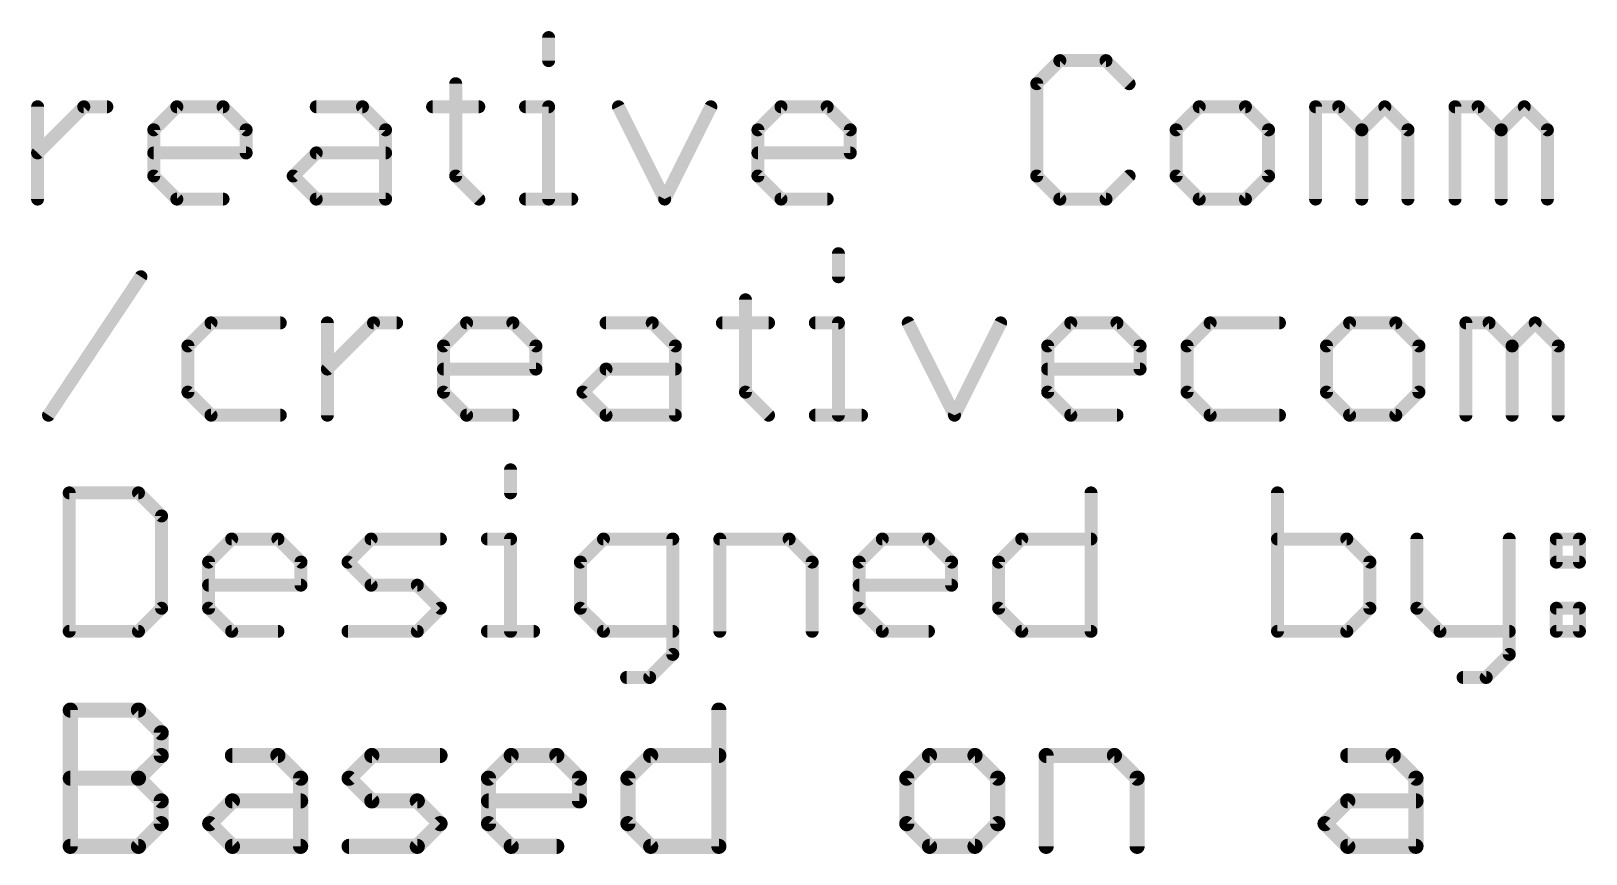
# Model space of a CAD drawing. Extents: x -23 to 84, y -20 to 26.
# Drawn here: x 8.52 to 26.78, y -19.05 to -9.38 of the extents above; entities that cross this region are included whole.
import ezdxf

# ---------------------------------------------------------------- set-up
doc = ezdxf.new("R2010")
doc.units = 0
doc.layers.add('51', color=53, linetype='CONTINUOUS')

msp = doc.modelspace()

# ---------------------------------------------------------------- linework, layer by layer
at = {"layer": '51'}
for points, const_width in [([(14.5962, -9.4556), (14.5962, -9.7268)], 0.1524), ([(20.5991, -9.7268), (20.328, -9.998)], 0.1524), ([(21.1415, -9.7268), (20.5991, -9.7268)], 0.1524), ([(21.4126, -9.998), (21.1415, -9.7268)], 0.1524), ([(13.5048, -9.998), (13.5048, -11.0826)], 0.1524), ([(20.328, -9.998), (20.328, -11.0826)], 0.1524), ([(8.595, -11.3538), (8.595, -10.2691)], 0.1524), ([(8.595, -10.8115), (9.1374, -10.2691)], 0.1524), ([(9.1374, -10.2691), (9.4085, -10.2691)], 0.1524), ([(9.9593, -10.5403), (10.2305, -10.2691)], 0.1524), ([(10.2305, -10.2691), (10.7728, -10.2691)], 0.1524), ([(10.7728, -10.2691), (11.044, -10.5403)], 0.1524), ([(11.8676, -10.2691), (12.41, -10.2691)], 0.1524), ([(12.41, -10.2691), (12.6811, -10.5403)], 0.1524), ([(13.2336, -10.2691), (13.776, -10.2691)], 0.1524), ([(14.3251, -10.2691), (14.5962, -10.2691)], 0.1524), ([(14.5962, -10.2691), (14.5962, -11.3538)], 0.1524), ([(15.4165, -10.2691), (15.9588, -11.3538)], 0.1524), ([(15.9588, -11.3538), (16.5012, -10.2691)], 0.1524), ([(17.0537, -10.5403), (17.3248, -10.2691)], 0.1524), ([(17.3248, -10.2691), (17.8672, -10.2691)], 0.1524), ([(17.8672, -10.2691), (18.1383, -10.5403)], 0.1524), ([(22.2363, -10.2691), (21.9651, -10.5403)], 0.1524), ([(22.7786, -10.2691), (22.2363, -10.2691)], 0.1524), ([(23.0498, -10.5403), (22.7786, -10.2691)], 0.1524), ([(23.6023, -11.3538), (23.6023, -10.2691)], 0.1524), ([(23.6023, -10.2691), (23.8735, -10.2691)], 0.1524), ([(23.8735, -10.2691), (24.1446, -10.5403)], 0.1524), ([(24.1446, -10.5403), (24.4158, -10.2691)], 0.1524), ([(24.4158, -10.2691), (24.687, -10.5403)], 0.1524), ([(25.2395, -11.3538), (25.2395, -10.2691)], 0.1524), ([(25.2395, -10.2691), (25.5106, -10.2691)], 0.1524), ([(25.5106, -10.2691), (25.7818, -10.5403)], 0.1524), ([(25.7818, -10.5403), (26.0529, -10.2691)], 0.1524), ([(26.0529, -10.2691), (26.3241, -10.5403)], 0.1524), ([(9.9593, -11.0826), (9.9593, -10.5403)], 0.1524), ([(11.044, -10.5403), (11.044, -10.8115)], 0.1524), ([(12.6811, -10.5403), (12.6811, -11.3538)], 0.1524), ([(17.0537, -11.0826), (17.0537, -10.5403)], 0.1524), ([(18.1383, -10.5403), (18.1383, -10.8115)], 0.1524), ([(21.9651, -10.5403), (21.9651, -11.0826)], 0.1524), ([(23.0498, -11.0826), (23.0498, -10.5403)], 0.1524), ([(24.1446, -10.5403), (24.1446, -11.3538)], 0.1524), ([(24.687, -10.5403), (24.687, -11.3538)], 0.1524), ([(25.7818, -10.5403), (25.7818, -11.3538)], 0.1524), ([(26.3241, -10.5403), (26.3241, -11.3538)], 0.1524), ([(11.044, -10.8115), (9.9593, -10.8115)], 0.1524), ([(11.5965, -11.0826), (11.8676, -10.8115)], 0.1524), ([(11.8676, -10.8115), (12.6811, -10.8115)], 0.1524), ([(18.1383, -10.8115), (17.0537, -10.8115)], 0.1524), ([(10.2305, -11.3538), (9.9593, -11.0826)], 0.1524), ([(11.8676, -11.3538), (11.5965, -11.0826)], 0.1524), ([(13.5048, -11.0826), (13.776, -11.3538)], 0.1524), ([(17.3248, -11.3538), (17.0537, -11.0826)], 0.1524), ([(20.328, -11.0826), (20.5991, -11.3538)], 0.1524), ([(21.1415, -11.3538), (21.4126, -11.0826)], 0.1524), ([(21.9651, -11.0826), (22.2363, -11.3538)], 0.1524), ([(22.7786, -11.3538), (23.0498, -11.0826)], 0.1524), ([(10.7728, -11.3538), (10.2305, -11.3538)], 0.1524), ([(12.6811, -11.3538), (11.8676, -11.3538)], 0.1524), ([(14.3251, -11.3538), (14.8674, -11.3538)], 0.1524), ([(17.8672, -11.3538), (17.3248, -11.3538)], 0.1524), ([(20.5991, -11.3538), (21.1415, -11.3538)], 0.1524), ([(22.2363, -11.3538), (22.7786, -11.3538)], 0.1524), ([(17.999, -11.9956), (17.999, -12.2668)], 0.1524), ([(8.7234, -13.8938), (9.8081, -12.2668)], 0.1524), ([(16.9075, -12.538), (16.9075, -13.6226)], 0.1524), ([(10.6318, -12.8091), (10.3606, -13.0803)], 0.1524), ([(11.4452, -12.8091), (10.6318, -12.8091)], 0.1524), ([(11.9977, -13.8938), (11.9977, -12.8091)], 0.1524), ([(11.9977, -13.3515), (12.5401, -12.8091)], 0.1524), ([(12.5401, -12.8091), (12.8112, -12.8091)], 0.1524), ([(13.362, -13.0803), (13.6332, -12.8091)], 0.1524), ([(13.6332, -12.8091), (14.1755, -12.8091)], 0.1524), ([(14.1755, -12.8091), (14.4467, -13.0803)], 0.1524), ([(15.2704, -12.8091), (15.8127, -12.8091)], 0.1524), ([(15.8127, -12.8091), (16.0839, -13.0803)], 0.1524), ([(16.6364, -12.8091), (17.1787, -12.8091)], 0.1524), ([(17.7278, -12.8091), (17.999, -12.8091)], 0.1524), ([(17.999, -12.8091), (17.999, -13.8938)], 0.1524), ([(18.8192, -12.8091), (19.3616, -13.8938)], 0.1524), ([(19.3616, -13.8938), (19.9039, -12.8091)], 0.1524), ([(20.4564, -13.0803), (20.7276, -12.8091)], 0.1524), ([(20.7276, -12.8091), (21.2699, -12.8091)], 0.1524), ([(21.2699, -12.8091), (21.541, -13.0803)], 0.1524), ([(22.3647, -12.8091), (22.0935, -13.0803)], 0.1524), ([(23.1782, -12.8091), (22.3647, -12.8091)], 0.1524), ([(24.0019, -12.8091), (23.7307, -13.0803)], 0.1524), ([(24.5442, -12.8091), (24.0019, -12.8091)], 0.1524), ([(24.8154, -13.0803), (24.5442, -12.8091)], 0.1524), ([(25.3679, -13.8938), (25.3679, -12.8091)], 0.1524), ([(25.3679, -12.8091), (25.639, -12.8091)], 0.1524), ([(25.639, -12.8091), (25.9102, -13.0803)], 0.1524), ([(25.9102, -13.0803), (26.1814, -12.8091)], 0.1524), ([(26.1814, -12.8091), (26.4525, -13.0803)], 0.1524), ([(10.3606, -13.0803), (10.3606, -13.6226)], 0.1524), ([(13.362, -13.6226), (13.362, -13.0803)], 0.1524), ([(14.4467, -13.0803), (14.4467, -13.3515)], 0.1524), ([(16.0839, -13.0803), (16.0839, -13.8938)], 0.1524), ([(20.4564, -13.6226), (20.4564, -13.0803)], 0.1524), ([(21.541, -13.0803), (21.541, -13.3515)], 0.1524), ([(22.0935, -13.0803), (22.0935, -13.6226)], 0.1524), ([(23.7307, -13.0803), (23.7307, -13.6226)], 0.1524), ([(24.8154, -13.6226), (24.8154, -13.0803)], 0.1524), ([(25.9102, -13.0803), (25.9102, -13.8938)], 0.1524), ([(26.4525, -13.0803), (26.4525, -13.8938)], 0.1524), ([(14.4467, -13.3515), (13.362, -13.3515)], 0.1524), ([(14.9992, -13.6226), (15.2704, -13.3515)], 0.1524), ([(15.2704, -13.3515), (16.0839, -13.3515)], 0.1524), ([(21.541, -13.3515), (20.4564, -13.3515)], 0.1524), ([(10.3606, -13.6226), (10.6318, -13.8938)], 0.1524), ([(13.6332, -13.8938), (13.362, -13.6226)], 0.1524), ([(15.2704, -13.8938), (14.9992, -13.6226)], 0.1524), ([(16.9075, -13.6226), (17.1787, -13.8938)], 0.1524), ([(20.7276, -13.8938), (20.4564, -13.6226)], 0.1524), ([(22.0935, -13.6226), (22.3647, -13.8938)], 0.1524), ([(23.7307, -13.6226), (24.0019, -13.8938)], 0.1524), ([(24.5442, -13.8938), (24.8154, -13.6226)], 0.1524), ([(10.6318, -13.8938), (11.4452, -13.8938)], 0.1524), ([(14.1755, -13.8938), (13.6332, -13.8938)], 0.1524), ([(16.0839, -13.8938), (15.2704, -13.8938)], 0.1524), ([(17.7278, -13.8938), (18.2701, -13.8938)], 0.1524), ([(21.2699, -13.8938), (20.7276, -13.8938)], 0.1524), ([(22.3647, -13.8938), (23.1782, -13.8938)], 0.1524), ([(24.0019, -13.8938), (24.5442, -13.8938)], 0.1524), ([(14.1488, -14.5356), (14.1488, -14.8068)], 0.1524), ([(8.9662, -14.8068), (8.9662, -16.4338)], 0.1524), ([(9.7797, -14.8068), (8.9662, -14.8068)], 0.1524), ([(10.0509, -15.078), (9.7797, -14.8068)], 0.1524), ([(20.9652, -14.8068), (20.9652, -16.4338)], 0.1524), ([(23.1549, -14.8068), (23.1549, -16.4338)], 0.1524), ([(10.0509, -16.1626), (10.0509, -15.078)], 0.1524), ([(10.6034, -15.6203), (10.8745, -15.3491)], 0.1524), ([(10.8745, -15.3491), (11.4169, -15.3491)], 0.1524), ([(11.4169, -15.3491), (11.688, -15.6203)], 0.1524), ([(12.2405, -15.6203), (12.5117, -15.3491)], 0.1524), ([(12.5117, -15.3491), (13.3252, -15.3491)], 0.1524), ([(13.8777, -15.3491), (14.1488, -15.3491)], 0.1524), ([(14.1488, -15.3491), (14.1488, -16.4338)], 0.1524), ([(15.2403, -15.3491), (14.9691, -15.6203)], 0.1524), ([(16.0538, -15.3491), (15.2403, -15.3491)], 0.1524), ([(16.0538, -16.705), (16.0538, -15.3491)], 0.1524), ([(16.6063, -16.4338), (16.6063, -15.3491)], 0.1524), ([(16.6063, -15.3491), (17.4198, -15.3491)], 0.1524), ([(17.4198, -15.3491), (17.6909, -15.6203)], 0.1524), ([(18.2434, -15.6203), (18.5146, -15.3491)], 0.1524), ([(18.5146, -15.3491), (19.0569, -15.3491)], 0.1524), ([(19.0569, -15.3491), (19.3281, -15.6203)], 0.1524), ([(19.8806, -15.6203), (20.1517, -15.3491)], 0.1524), ([(20.1517, -15.3491), (20.9652, -15.3491)], 0.1524), ([(23.9684, -15.3491), (23.1549, -15.3491)], 0.1524), ([(24.2395, -15.6203), (23.9684, -15.3491)], 0.1524), ([(24.792, -15.3491), (24.792, -16.1626)], 0.1524), ([(25.8767, -15.3491), (25.8767, -16.705)], 0.1524), ([(26.4292, -15.3491), (26.7004, -15.3491)], 0.1524), ([(26.4292, -15.6203), (26.4292, -15.3491)], 0.1524), ([(26.7004, -15.3491), (26.7004, -15.6203)], 0.1524), ([(10.6034, -16.1626), (10.6034, -15.6203)], 0.1524), ([(11.688, -15.6203), (11.688, -15.8915)], 0.1524), ([(12.5117, -15.8915), (12.2405, -15.6203)], 0.1524), ([(14.9691, -15.6203), (14.9691, -16.1626)], 0.1524), ([(17.6909, -15.6203), (17.6909, -16.4338)], 0.1524), ([(18.2434, -16.1626), (18.2434, -15.6203)], 0.1524), ([(19.3281, -15.6203), (19.3281, -15.8915)], 0.1524), ([(19.8806, -16.1626), (19.8806, -15.6203)], 0.1524), ([(24.2395, -16.1626), (24.2395, -15.6203)], 0.1524), ([(26.7004, -15.6203), (26.4292, -15.6203)], 0.1524), ([(11.688, -15.8915), (10.6034, -15.8915)], 0.1524), ([(13.054, -15.8915), (12.5117, -15.8915)], 0.1524), ([(13.3252, -16.1626), (13.054, -15.8915)], 0.1524), ([(19.3281, -15.8915), (18.2434, -15.8915)], 0.1524), ([(9.7797, -16.4338), (10.0509, -16.1626)], 0.1524), ([(10.8745, -16.4338), (10.6034, -16.1626)], 0.1524), ([(13.054, -16.4338), (13.3252, -16.1626)], 0.1524), ([(14.9691, -16.1626), (15.2403, -16.4338)], 0.1524), ([(18.5146, -16.4338), (18.2434, -16.1626)], 0.1524), ([(20.1517, -16.4338), (19.8806, -16.1626)], 0.1524), ([(23.9684, -16.4338), (24.2395, -16.1626)], 0.1524), ([(24.792, -16.1626), (25.0632, -16.4338)], 0.1524), ([(26.4292, -16.1626), (26.7004, -16.1626)], 0.1524), ([(26.4292, -16.4338), (26.4292, -16.1626)], 0.1524), ([(26.7004, -16.1626), (26.7004, -16.4338)], 0.1524), ([(8.9662, -16.4338), (9.7797, -16.4338)], 0.1524), ([(11.4169, -16.4338), (10.8745, -16.4338)], 0.1524), ([(12.2405, -16.4338), (13.054, -16.4338)], 0.1524), ([(13.8777, -16.4338), (14.42, -16.4338)], 0.1524), ([(15.2403, -16.4338), (16.0538, -16.4338)], 0.1524), ([(19.0569, -16.4338), (18.5146, -16.4338)], 0.1524), ([(20.9652, -16.4338), (20.1517, -16.4338)], 0.1524), ([(23.1549, -16.4338), (23.9684, -16.4338)], 0.1524), ([(25.0632, -16.4338), (25.8767, -16.4338)], 0.1524), ([(26.7004, -16.4338), (26.4292, -16.4338)], 0.1524), ([(15.7826, -16.9761), (16.0538, -16.705)], 0.1524), ([(25.8767, -16.705), (25.6055, -16.9761)], 0.1524), ([(15.5114, -16.9761), (15.7826, -16.9761)], 0.1524), ([(25.6055, -16.9761), (25.3344, -16.9761)], 0.1524), ([(8.9789, -18.9611), (8.9789, -17.3595)], 0.1778), ([(8.9789, -17.3595), (9.7797, -17.3595)], 0.1778), ([(9.7797, -17.3595), (10.0466, -17.6265)], 0.1778), ([(16.5952, -17.3595), (16.5952, -18.9611)], 0.1778), ([(10.0466, -17.6265), (10.0466, -17.8934)], 0.1778), ([(10.0466, -17.8934), (9.7797, -18.1603)], 0.1778), ([(10.883, -17.8934), (11.4168, -17.8934)], 0.1778), ([(11.4168, -17.8934), (11.6838, -18.1603)], 0.1778), ([(12.2532, -18.1603), (12.5201, -17.8934)], 0.1778), ([(12.5201, -17.8934), (13.3209, -17.8934)], 0.1778), ([(13.8904, -18.1603), (14.1573, -17.8934)], 0.1778), ([(14.1573, -17.8934), (14.6912, -17.8934)], 0.1778), ([(14.6912, -17.8934), (14.9581, -18.1603)], 0.1778), ([(15.5275, -18.1603), (15.7945, -17.8934)], 0.1778), ([(15.7945, -17.8934), (16.5952, -17.8934)], 0.1778), ([(19.0688, -17.8934), (18.8018, -18.1603)], 0.1778), ([(19.6026, -17.8934), (19.0688, -17.8934)], 0.1778), ([(19.8696, -18.1603), (19.6026, -17.8934)], 0.1778), ([(20.439, -18.9611), (20.439, -17.8934)], 0.1778), ([(20.439, -17.8934), (21.2398, -17.8934)], 0.1778), ([(21.2398, -17.8934), (21.5067, -18.1603)], 0.1778), ([(23.9802, -17.8934), (24.5141, -17.8934)], 0.1778), ([(24.5141, -17.8934), (24.781, -18.1603)], 0.1778), ([(8.9789, -18.1603), (9.7797, -18.1603)], 0.1778), ([(9.7797, -18.1603), (10.0466, -18.4272)], 0.1778), ([(11.6838, -18.1603), (11.6838, -18.9611)], 0.1778), ([(12.5201, -18.4272), (12.2532, -18.1603)], 0.1778), ([(13.8904, -18.6942), (13.8904, -18.1603)], 0.1778), ([(14.9581, -18.1603), (14.9581, -18.4272)], 0.1778), ([(15.5275, -18.6942), (15.5275, -18.1603)], 0.1778), ([(18.8018, -18.1603), (18.8018, -18.6942)], 0.1778), ([(19.8696, -18.6942), (19.8696, -18.1603)], 0.1778), ([(21.5067, -18.1603), (21.5067, -18.9611)], 0.1778), ([(24.781, -18.1603), (24.781, -18.9611)], 0.1778), ([(10.0466, -18.4272), (10.0466, -18.6942)], 0.1778), ([(10.6161, -18.6942), (10.883, -18.4272)], 0.1778), ([(10.883, -18.4272), (11.6838, -18.4272)], 0.1778), ([(13.054, -18.4272), (12.5201, -18.4272)], 0.1778), ([(13.3209, -18.6942), (13.054, -18.4272)], 0.1778), ([(14.9581, -18.4272), (13.8904, -18.4272)], 0.1778), ([(23.7133, -18.6942), (23.9802, -18.4272)], 0.1778), ([(23.9802, -18.4272), (24.781, -18.4272)], 0.1778), ([(10.0466, -18.6942), (9.7797, -18.9611)], 0.1778), ([(10.883, -18.9611), (10.6161, -18.6942)], 0.1778), ([(13.054, -18.9611), (13.3209, -18.6942)], 0.1778), ([(14.1573, -18.9611), (13.8904, -18.6942)], 0.1778), ([(15.7945, -18.9611), (15.5275, -18.6942)], 0.1778), ([(18.8018, -18.6942), (19.0688, -18.9611)], 0.1778), ([(19.6026, -18.9611), (19.8696, -18.6942)], 0.1778), ([(23.9802, -18.9611), (23.7133, -18.6942)], 0.1778), ([(9.7797, -18.9611), (8.9789, -18.9611)], 0.1778), ([(11.6838, -18.9611), (10.883, -18.9611)], 0.1778), ([(12.2532, -18.9611), (13.054, -18.9611)], 0.1778), ([(14.6912, -18.9611), (14.1573, -18.9611)], 0.1778), ([(16.5952, -18.9611), (15.7945, -18.9611)], 0.1778), ([(19.0688, -18.9611), (19.6026, -18.9611)], 0.1778), ([(24.781, -18.9611), (23.9802, -18.9611)], 0.1778)]:
    msp.add_lwpolyline(points, dxfattribs=dict(at, const_width=const_width))
for points, const_width in [([(14.6343, -9.4556, 1), (14.5581, -9.4556)], 0.0762), ([(20.5991, -9.6887, 1), (20.5991, -9.7649)], 0.0762), ([(20.6261, -9.7538, 1), (20.5722, -9.6999)], 0.0762), ([(21.1684, -9.6999, 1), (21.1145, -9.7538)], 0.0762), ([(21.1415, -9.7649, 1), (21.1415, -9.6887)], 0.0762), ([(14.5581, -9.7268, 1), (14.6343, -9.7268)], 0.0762), ([(13.5429, -9.998, 1), (13.4667, -9.998)], 0.0762), ([(20.301, -9.971, 1), (20.3549, -10.0249)], 0.0762), ([(20.3661, -9.998, 1), (20.2899, -9.998)], 0.0762), ([(21.3857, -10.0249, 1), (21.4396, -9.971)], 0.0762), ([(8.6331, -10.2691, 1), (8.5569, -10.2691)], 0.0762), ([(9.1374, -10.231, 1), (9.1374, -10.3072)], 0.0762), ([(9.1643, -10.2961, 1), (9.1104, -10.2422)], 0.0762), ([(9.4085, -10.3072, 1), (9.4085, -10.231)], 0.0762), ([(10.2305, -10.231, 1), (10.2305, -10.3072)], 0.0762), ([(10.2574, -10.2961, 1), (10.2035, -10.2422)], 0.0762), ([(10.7998, -10.2422, 1), (10.7459, -10.2961)], 0.0762), ([(10.7728, -10.3072, 1), (10.7728, -10.231)], 0.0762), ([(11.8676, -10.231, 1), (11.8676, -10.3072)], 0.0762), ([(12.4369, -10.2422, 1), (12.383, -10.2961)], 0.0762), ([(12.41, -10.3072, 1), (12.41, -10.231)], 0.0762), ([(13.2336, -10.231, 1), (13.2336, -10.3072)], 0.0762), ([(13.776, -10.3072, 1), (13.776, -10.231)], 0.0762), ([(14.3251, -10.231, 1), (14.3251, -10.3072)], 0.0762), ([(14.6343, -10.2691, 1), (14.5581, -10.2691)], 0.0762), ([(14.5962, -10.3072, 1), (14.5962, -10.231)], 0.0762), ([(15.4506, -10.2521, 1), (15.3824, -10.2862)], 0.0762), ([(16.5352, -10.2862, 1), (16.4671, -10.2521)], 0.0762), ([(17.3248, -10.231, 1), (17.3248, -10.3072)], 0.0762), ([(17.3518, -10.2961, 1), (17.2979, -10.2422)], 0.0762), ([(17.8941, -10.2422, 1), (17.8402, -10.2961)], 0.0762), ([(17.8672, -10.3072, 1), (17.8672, -10.231)], 0.0762), ([(22.2363, -10.231, 1), (22.2363, -10.3072)], 0.0762), ([(22.2632, -10.2961, 1), (22.2094, -10.2422)], 0.0762), ([(22.8056, -10.2422, 1), (22.7517, -10.2961)], 0.0762), ([(22.7786, -10.3072, 1), (22.7786, -10.231)], 0.0762), ([(23.6404, -10.2691, 1), (23.5642, -10.2691)], 0.0762), ([(23.6023, -10.231, 1), (23.6023, -10.3072)], 0.0762), ([(23.9004, -10.2422, 1), (23.8465, -10.2961)], 0.0762), ([(23.8735, -10.3072, 1), (23.8735, -10.231)], 0.0762), ([(24.4427, -10.2422, 1), (24.3888, -10.2961)], 0.0762), ([(24.4427, -10.2961, 1), (24.3888, -10.2422)], 0.0762), ([(25.2776, -10.2691, 1), (25.2014, -10.2691)], 0.0762), ([(25.2395, -10.231, 1), (25.2395, -10.3072)], 0.0762), ([(25.5376, -10.2422, 1), (25.4837, -10.2961)], 0.0762), ([(25.5106, -10.3072, 1), (25.5106, -10.231)], 0.0762), ([(26.0799, -10.2422, 1), (26.026, -10.2961)], 0.0762), ([(26.0799, -10.2961, 1), (26.026, -10.2422)], 0.0762), ([(9.9974, -10.5403, 1), (9.9212, -10.5403)], 0.0762), ([(9.9324, -10.5134, 1), (9.9863, -10.5672)], 0.0762), ([(11.0821, -10.5403, 1), (11.0059, -10.5403)], 0.0762), ([(11.017, -10.5672, 1), (11.0709, -10.5134)], 0.0762), ([(12.7192, -10.5403, 1), (12.643, -10.5403)], 0.0762), ([(12.6542, -10.5672, 1), (12.7081, -10.5134)], 0.0762), ([(17.0918, -10.5403, 1), (17.0156, -10.5403)], 0.0762), ([(17.0267, -10.5134, 1), (17.0806, -10.5672)], 0.0762), ([(18.1764, -10.5403, 1), (18.1002, -10.5403)], 0.0762), ([(18.1114, -10.5672, 1), (18.1653, -10.5134)], 0.0762), ([(22.0032, -10.5403, 1), (21.927, -10.5403)], 0.0762), ([(21.9382, -10.5134, 1), (21.9921, -10.5672)], 0.0762), ([(23.0879, -10.5403, 1), (23.0117, -10.5403)], 0.0762), ([(23.0229, -10.5672, 1), (23.0767, -10.5134)], 0.0762), ([(24.1827, -10.5403, 1), (24.1065, -10.5403)], 0.0762), ([(24.1177, -10.5134, 1), (24.1716, -10.5672)], 0.0762), ([(24.1177, -10.5672, 1), (24.1716, -10.5134)], 0.0762), ([(24.7251, -10.5403, 1), (24.6489, -10.5403)], 0.0762), ([(24.66, -10.5672, 1), (24.7139, -10.5134)], 0.0762), ([(25.8199, -10.5403, 1), (25.7437, -10.5403)], 0.0762), ([(25.7548, -10.5134, 1), (25.8087, -10.5672)], 0.0762), ([(25.7548, -10.5672, 1), (25.8087, -10.5134)], 0.0762), ([(26.3622, -10.5403, 1), (26.286, -10.5403)], 0.0762), ([(26.2972, -10.5672, 1), (26.3511, -10.5134)], 0.0762), ([(8.5681, -10.7845, 1), (8.622, -10.8384)], 0.0762), ([(9.9593, -10.7734, 1), (9.9593, -10.8496)], 0.0762), ([(11.044, -10.8496, 1), (11.044, -10.7734)], 0.0762), ([(11.8676, -10.7734, 1), (11.8676, -10.8496)], 0.0762), ([(11.8946, -10.8384, 1), (11.8407, -10.7845)], 0.0762), ([(12.6811, -10.8496, 1), (12.6811, -10.7734)], 0.0762), ([(17.0537, -10.7734, 1), (17.0537, -10.8496)], 0.0762), ([(18.1383, -10.8496, 1), (18.1383, -10.7734)], 0.0762), ([(11.0059, -10.8115, 1), (11.0821, -10.8115)], 0.0762), ([(18.1002, -10.8115, 1), (18.1764, -10.8115)], 0.0762), ([(9.9863, -11.0557, 1), (9.9324, -11.1096)], 0.0762), ([(9.9212, -11.0826, 1), (9.9974, -11.0826)], 0.0762), ([(11.6234, -11.0557, 1), (11.5695, -11.1096)], 0.0762), ([(11.5695, -11.0557, 1), (11.6234, -11.1096)], 0.0762), ([(13.5317, -11.0557, 1), (13.4779, -11.1096)], 0.0762), ([(13.4667, -11.0826, 1), (13.5429, -11.0826)], 0.0762), ([(17.0806, -11.0557, 1), (17.0267, -11.1096)], 0.0762), ([(17.0156, -11.0826, 1), (17.0918, -11.0826)], 0.0762), ([(20.3549, -11.0557, 1), (20.301, -11.1096)], 0.0762), ([(20.2899, -11.0826, 1), (20.3661, -11.0826)], 0.0762), ([(21.4396, -11.1096, 1), (21.3857, -11.0557)], 0.0762), ([(21.9921, -11.0557, 1), (21.9382, -11.1096)], 0.0762), ([(21.927, -11.0826, 1), (22.0032, -11.0826)], 0.0762), ([(23.0117, -11.0826, 1), (23.0879, -11.0826)], 0.0762), ([(23.0767, -11.1096, 1), (23.0229, -11.0557)], 0.0762), ([(8.5569, -11.3538, 1), (8.6331, -11.3538)], 0.0762), ([(10.2305, -11.3157, 1), (10.2305, -11.3919)], 0.0762), ([(10.2035, -11.3807, 1), (10.2574, -11.3269)], 0.0762), ([(10.7728, -11.3919, 1), (10.7728, -11.3157)], 0.0762), ([(11.8676, -11.3157, 1), (11.8676, -11.3919)], 0.0762), ([(11.8407, -11.3807, 1), (11.8946, -11.3269)], 0.0762), ([(12.643, -11.3538, 1), (12.7192, -11.3538)], 0.0762), ([(12.6811, -11.3919, 1), (12.6811, -11.3157)], 0.0762), ([(13.749, -11.3807, 1), (13.8029, -11.3269)], 0.0762), ([(14.3251, -11.3157, 1), (14.3251, -11.3919)], 0.0762), ([(14.5581, -11.3538, 1), (14.6343, -11.3538)], 0.0762), ([(14.8674, -11.3919, 1), (14.8674, -11.3157)], 0.0762), ([(15.9248, -11.3368, 1), (15.9929, -11.3708)], 0.0762), ([(15.9248, -11.3708, 1), (15.9929, -11.3368)], 0.0762), ([(17.3248, -11.3157, 1), (17.3248, -11.3919)], 0.0762), ([(17.2979, -11.3807, 1), (17.3518, -11.3269)], 0.0762), ([(17.8672, -11.3919, 1), (17.8672, -11.3157)], 0.0762), ([(20.5991, -11.3157, 1), (20.5991, -11.3919)], 0.0762), ([(20.5722, -11.3807, 1), (20.6261, -11.3269)], 0.0762), ([(21.1145, -11.3269, 1), (21.1684, -11.3807)], 0.0762), ([(21.1415, -11.3919, 1), (21.1415, -11.3157)], 0.0762), ([(22.2363, -11.3157, 1), (22.2363, -11.3919)], 0.0762), ([(22.2094, -11.3807, 1), (22.2632, -11.3269)], 0.0762), ([(22.7517, -11.3269, 1), (22.8056, -11.3807)], 0.0762), ([(22.7786, -11.3919, 1), (22.7786, -11.3157)], 0.0762), ([(23.5642, -11.3538, 1), (23.6404, -11.3538)], 0.0762), ([(24.1065, -11.3538, 1), (24.1827, -11.3538)], 0.0762), ([(24.6489, -11.3538, 1), (24.7251, -11.3538)], 0.0762), ([(25.2014, -11.3538, 1), (25.2776, -11.3538)], 0.0762), ([(25.7437, -11.3538, 1), (25.8199, -11.3538)], 0.0762), ([(26.286, -11.3538, 1), (26.3622, -11.3538)], 0.0762), ([(18.0371, -11.9956, 1), (17.9609, -11.9956)], 0.0762), ([(9.8398, -12.2879, 1), (9.7764, -12.2457)], 0.0762), ([(17.9609, -12.2668, 1), (18.0371, -12.2668)], 0.0762), ([(16.9456, -12.538, 1), (16.8694, -12.538)], 0.0762), ([(10.6318, -12.771, 1), (10.6318, -12.8472)], 0.0762), ([(10.6587, -12.8361, 1), (10.6048, -12.7822)], 0.0762), ([(11.4452, -12.8472, 1), (11.4452, -12.771)], 0.0762), ([(12.0358, -12.8091, 1), (11.9596, -12.8091)], 0.0762), ([(12.5401, -12.771, 1), (12.5401, -12.8472)], 0.0762), ([(12.567, -12.8361, 1), (12.5131, -12.7822)], 0.0762), ([(12.8112, -12.8472, 1), (12.8112, -12.771)], 0.0762), ([(13.6332, -12.771, 1), (13.6332, -12.8472)], 0.0762), ([(13.6601, -12.8361, 1), (13.6063, -12.7822)], 0.0762), ([(14.2025, -12.7822, 1), (14.1486, -12.8361)], 0.0762), ([(14.1755, -12.8472, 1), (14.1755, -12.771)], 0.0762), ([(15.2704, -12.771, 1), (15.2704, -12.8472)], 0.0762), ([(15.8396, -12.7822, 1), (15.7858, -12.8361)], 0.0762), ([(15.8127, -12.8472, 1), (15.8127, -12.771)], 0.0762), ([(16.6364, -12.771, 1), (16.6364, -12.8472)], 0.0762), ([(17.1787, -12.8472, 1), (17.1787, -12.771)], 0.0762), ([(17.7278, -12.771, 1), (17.7278, -12.8472)], 0.0762), ([(18.0371, -12.8091, 1), (17.9609, -12.8091)], 0.0762), ([(17.999, -12.8472, 1), (17.999, -12.771)], 0.0762), ([(18.8533, -12.7921, 1), (18.7852, -12.8262)], 0.0762), ([(19.938, -12.8262, 1), (19.8698, -12.7921)], 0.0762), ([(20.7276, -12.771, 1), (20.7276, -12.8472)], 0.0762), ([(20.7545, -12.8361, 1), (20.7006, -12.7822)], 0.0762), ([(21.2968, -12.7822, 1), (21.2429, -12.8361)], 0.0762), ([(21.2699, -12.8472, 1), (21.2699, -12.771)], 0.0762), ([(22.3647, -12.771, 1), (22.3647, -12.8472)], 0.0762), ([(22.3916, -12.8361, 1), (22.3378, -12.7822)], 0.0762), ([(23.1782, -12.8472, 1), (23.1782, -12.771)], 0.0762), ([(24.0019, -12.771, 1), (24.0019, -12.8472)], 0.0762), ([(24.0288, -12.8361, 1), (23.9749, -12.7822)], 0.0762), ([(24.5711, -12.7822, 1), (24.5173, -12.8361)], 0.0762), ([(24.5442, -12.8472, 1), (24.5442, -12.771)], 0.0762), ([(25.406, -12.8091, 1), (25.3298, -12.8091)], 0.0762), ([(25.3679, -12.771, 1), (25.3679, -12.8472)], 0.0762), ([(25.666, -12.7822, 1), (25.6121, -12.8361)], 0.0762), ([(25.639, -12.8472, 1), (25.639, -12.771)], 0.0762), ([(26.2083, -12.7822, 1), (26.1544, -12.8361)], 0.0762), ([(26.2083, -12.8361, 1), (26.1544, -12.7822)], 0.0762), ([(10.3987, -13.0803, 1), (10.3225, -13.0803)], 0.0762), ([(10.3336, -13.0534, 1), (10.3875, -13.1072)], 0.0762), ([(13.4001, -13.0803, 1), (13.3239, -13.0803)], 0.0762), ([(13.3351, -13.0534, 1), (13.389, -13.1072)], 0.0762), ([(14.4848, -13.0803, 1), (14.4086, -13.0803)], 0.0762), ([(14.4198, -13.1072, 1), (14.4736, -13.0534)], 0.0762), ([(16.122, -13.0803, 1), (16.0458, -13.0803)], 0.0762), ([(16.0569, -13.1072, 1), (16.1108, -13.0534)], 0.0762), ([(20.4945, -13.0803, 1), (20.4183, -13.0803)], 0.0762), ([(20.4294, -13.0534, 1), (20.4833, -13.1072)], 0.0762), ([(21.5791, -13.0803, 1), (21.5029, -13.0803)], 0.0762), ([(21.5141, -13.1072, 1), (21.568, -13.0534)], 0.0762), ([(22.1316, -13.0803, 1), (22.0554, -13.0803)], 0.0762), ([(22.0666, -13.0534, 1), (22.1205, -13.1072)], 0.0762), ([(23.7688, -13.0803, 1), (23.6926, -13.0803)], 0.0762), ([(23.7038, -13.0534, 1), (23.7576, -13.1072)], 0.0762), ([(24.8535, -13.0803, 1), (24.7773, -13.0803)], 0.0762), ([(24.7884, -13.1072, 1), (24.8423, -13.0534)], 0.0762), ([(25.9483, -13.0803, 1), (25.8721, -13.0803)], 0.0762), ([(25.8832, -13.0534, 1), (25.9371, -13.1072)], 0.0762), ([(25.8832, -13.1072, 1), (25.9371, -13.0534)], 0.0762), ([(26.4906, -13.0803, 1), (26.4144, -13.0803)], 0.0762), ([(26.4256, -13.1072, 1), (26.4795, -13.0534)], 0.0762), ([(11.9708, -13.3245, 1), (12.0247, -13.3784)], 0.0762), ([(13.362, -13.3134, 1), (13.362, -13.3896)], 0.0762), ([(14.4086, -13.3515, 1), (14.4848, -13.3515)], 0.0762), ([(14.4467, -13.3896, 1), (14.4467, -13.3134)], 0.0762), ([(15.2704, -13.3134, 1), (15.2704, -13.3896)], 0.0762), ([(15.2973, -13.3784, 1), (15.2434, -13.3245)], 0.0762), ([(16.0839, -13.3896, 1), (16.0839, -13.3134)], 0.0762), ([(20.4564, -13.3134, 1), (20.4564, -13.3896)], 0.0762), ([(21.5029, -13.3515, 1), (21.5791, -13.3515)], 0.0762), ([(21.541, -13.3896, 1), (21.541, -13.3134)], 0.0762), ([(10.3875, -13.5957, 1), (10.3336, -13.6496)], 0.0762), ([(10.3225, -13.6226, 1), (10.3987, -13.6226)], 0.0762), ([(13.389, -13.5957, 1), (13.3351, -13.6496)], 0.0762), ([(13.3239, -13.6226, 1), (13.4001, -13.6226)], 0.0762), ([(15.0261, -13.5957, 1), (14.9723, -13.6496)], 0.0762), ([(14.9723, -13.5957, 1), (15.0261, -13.6496)], 0.0762), ([(16.9345, -13.5957, 1), (16.8806, -13.6496)], 0.0762), ([(16.8694, -13.6226, 1), (16.9456, -13.6226)], 0.0762), ([(20.4833, -13.5957, 1), (20.4294, -13.6496)], 0.0762), ([(20.4183, -13.6226, 1), (20.4945, -13.6226)], 0.0762), ([(22.1205, -13.5957, 1), (22.0666, -13.6496)], 0.0762), ([(22.0554, -13.6226, 1), (22.1316, -13.6226)], 0.0762), ([(23.7576, -13.5957, 1), (23.7038, -13.6496)], 0.0762), ([(23.6926, -13.6226, 1), (23.7688, -13.6226)], 0.0762), ([(24.7773, -13.6226, 1), (24.8535, -13.6226)], 0.0762), ([(24.8423, -13.6496, 1), (24.7884, -13.5957)], 0.0762), ([(8.6917, -13.8727, 1), (8.7551, -13.9149)], 0.0762), ([(10.6318, -13.8557, 1), (10.6318, -13.9319)], 0.0762), ([(10.6048, -13.9207, 1), (10.6587, -13.8669)], 0.0762), ([(11.4452, -13.9319, 1), (11.4452, -13.8557)], 0.0762), ([(11.9596, -13.8938, 1), (12.0358, -13.8938)], 0.0762), ([(13.6332, -13.8557, 1), (13.6332, -13.9319)], 0.0762), ([(13.6063, -13.9207, 1), (13.6601, -13.8669)], 0.0762), ([(14.1755, -13.9319, 1), (14.1755, -13.8557)], 0.0762), ([(15.2704, -13.8557, 1), (15.2704, -13.9319)], 0.0762), ([(15.2434, -13.9207, 1), (15.2973, -13.8669)], 0.0762), ([(16.0458, -13.8938, 1), (16.122, -13.8938)], 0.0762), ([(16.0839, -13.9319, 1), (16.0839, -13.8557)], 0.0762), ([(17.1517, -13.9207, 1), (17.2056, -13.8669)], 0.0762), ([(17.7278, -13.8557, 1), (17.7278, -13.9319)], 0.0762), ([(17.9609, -13.8938, 1), (18.0371, -13.8938)], 0.0762), ([(18.2701, -13.9319, 1), (18.2701, -13.8557)], 0.0762), ([(19.3275, -13.8768, 1), (19.3956, -13.9108)], 0.0762), ([(19.3275, -13.9108, 1), (19.3956, -13.8768)], 0.0762), ([(20.7276, -13.8557, 1), (20.7276, -13.9319)], 0.0762), ([(20.7006, -13.9207, 1), (20.7545, -13.8669)], 0.0762), ([(21.2699, -13.9319, 1), (21.2699, -13.8557)], 0.0762), ([(22.3647, -13.8557, 1), (22.3647, -13.9319)], 0.0762), ([(22.3378, -13.9207, 1), (22.3916, -13.8669)], 0.0762), ([(23.1782, -13.9319, 1), (23.1782, -13.8557)], 0.0762), ([(24.0019, -13.8557, 1), (24.0019, -13.9319)], 0.0762), ([(23.9749, -13.9207, 1), (24.0288, -13.8669)], 0.0762), ([(24.5173, -13.8669, 1), (24.5711, -13.9207)], 0.0762), ([(24.5442, -13.9319, 1), (24.5442, -13.8557)], 0.0762), ([(25.3298, -13.8938, 1), (25.406, -13.8938)], 0.0762), ([(25.8721, -13.8938, 1), (25.9483, -13.8938)], 0.0762), ([(26.4144, -13.8938, 1), (26.4906, -13.8938)], 0.0762), ([(14.1869, -14.5356, 1), (14.1107, -14.5356)], 0.0762), ([(9.0043, -14.8068, 1), (8.9281, -14.8068)], 0.0762), ([(8.9662, -14.7687, 1), (8.9662, -14.8449)], 0.0762), ([(9.8066, -14.7799, 1), (9.7528, -14.8338)], 0.0762), ([(9.7797, -14.8449, 1), (9.7797, -14.7687)], 0.0762), ([(14.1107, -14.8068, 1), (14.1869, -14.8068)], 0.0762), ([(21.0033, -14.8068, 1), (20.9271, -14.8068)], 0.0762), ([(23.193, -14.8068, 1), (23.1168, -14.8068)], 0.0762), ([(10.089, -15.078, 1), (10.0128, -15.078)], 0.0762), ([(10.0239, -15.1049, 1), (10.0778, -15.051)], 0.0762), ([(10.8745, -15.311, 1), (10.8745, -15.3872)], 0.0762), ([(10.9015, -15.3761, 1), (10.8476, -15.3222)], 0.0762), ([(11.4438, -15.3222, 1), (11.3899, -15.3761)], 0.0762), ([(11.4169, -15.3872, 1), (11.4169, -15.311)], 0.0762), ([(12.5117, -15.311, 1), (12.5117, -15.3872)], 0.0762), ([(12.5386, -15.3761, 1), (12.4847, -15.3222)], 0.0762), ([(13.3252, -15.3872, 1), (13.3252, -15.311)], 0.0762), ([(13.8777, -15.311, 1), (13.8777, -15.3872)], 0.0762), ([(14.1869, -15.3491, 1), (14.1107, -15.3491)], 0.0762), ([(14.1488, -15.3872, 1), (14.1488, -15.311)], 0.0762), ([(15.2403, -15.311, 1), (15.2403, -15.3872)], 0.0762), ([(15.2672, -15.3761, 1), (15.2133, -15.3222)], 0.0762), ([(16.0919, -15.3491, 1), (16.0157, -15.3491)], 0.0762), ([(16.0538, -15.3872, 1), (16.0538, -15.311)], 0.0762), ([(16.6444, -15.3491, 1), (16.5682, -15.3491)], 0.0762), ([(16.6063, -15.311, 1), (16.6063, -15.3872)], 0.0762), ([(17.4467, -15.3222, 1), (17.3928, -15.3761)], 0.0762), ([(17.4198, -15.3872, 1), (17.4198, -15.311)], 0.0762), ([(18.5146, -15.311, 1), (18.5146, -15.3872)], 0.0762), ([(18.5415, -15.3761, 1), (18.4876, -15.3222)], 0.0762), ([(19.0839, -15.3222, 1), (19.03, -15.3761)], 0.0762), ([(19.0569, -15.3872, 1), (19.0569, -15.311)], 0.0762), ([(20.1517, -15.311, 1), (20.1517, -15.3872)], 0.0762), ([(20.1787, -15.3761, 1), (20.1248, -15.3222)], 0.0762), ([(20.9652, -15.3872, 1), (20.9652, -15.311)], 0.0762), ([(23.1549, -15.311, 1), (23.1549, -15.3872)], 0.0762), ([(23.9953, -15.3222, 1), (23.9414, -15.3761)], 0.0762), ([(23.9684, -15.3872, 1), (23.9684, -15.311)], 0.0762), ([(24.8301, -15.3491, 1), (24.7539, -15.3491)], 0.0762), ([(25.9148, -15.3491, 1), (25.8386, -15.3491)], 0.0762), ([(26.4292, -15.311, 1), (26.4292, -15.3872)], 0.0762), ([(26.4673, -15.3491, 1), (26.3911, -15.3491)], 0.0762), ([(26.7385, -15.3491, 1), (26.6623, -15.3491)], 0.0762), ([(26.7004, -15.3872, 1), (26.7004, -15.311)], 0.0762), ([(10.6415, -15.6203, 1), (10.5653, -15.6203)], 0.0762), ([(10.5764, -15.5934, 1), (10.6303, -15.6472)], 0.0762), ([(11.7261, -15.6203, 1), (11.6499, -15.6203)], 0.0762), ([(11.6611, -15.6472, 1), (11.715, -15.5934)], 0.0762), ([(12.2675, -15.5934, 1), (12.2136, -15.6472)], 0.0762), ([(12.2136, -15.5934, 1), (12.2675, -15.6472)], 0.0762), ([(15.0072, -15.6203, 1), (14.931, -15.6203)], 0.0762), ([(14.9422, -15.5934, 1), (14.996, -15.6472)], 0.0762), ([(17.729, -15.6203, 1), (17.6528, -15.6203)], 0.0762), ([(17.664, -15.6472, 1), (17.7179, -15.5934)], 0.0762), ([(18.2815, -15.6203, 1), (18.2053, -15.6203)], 0.0762), ([(18.2165, -15.5934, 1), (18.2704, -15.6472)], 0.0762), ([(19.3662, -15.6203, 1), (19.29, -15.6203)], 0.0762), ([(19.3011, -15.6472, 1), (19.355, -15.5934)], 0.0762), ([(19.9187, -15.6203, 1), (19.8425, -15.6203)], 0.0762), ([(19.8536, -15.5934, 1), (19.9075, -15.6472)], 0.0762), ([(24.2776, -15.6203, 1), (24.2014, -15.6203)], 0.0762), ([(24.2126, -15.6472, 1), (24.2665, -15.5934)], 0.0762), ([(26.4292, -15.5822, 1), (26.4292, -15.6584)], 0.0762), ([(26.3911, -15.6203, 1), (26.4673, -15.6203)], 0.0762), ([(26.6623, -15.6203, 1), (26.7385, -15.6203)], 0.0762), ([(26.7004, -15.6584, 1), (26.7004, -15.5822)], 0.0762), ([(10.6034, -15.8534, 1), (10.6034, -15.9296)], 0.0762), ([(11.6499, -15.8915, 1), (11.7261, -15.8915)], 0.0762), ([(11.688, -15.9296, 1), (11.688, -15.8534)], 0.0762), ([(12.5117, -15.8534, 1), (12.5117, -15.9296)], 0.0762), ([(12.4847, -15.9184, 1), (12.5386, -15.8645)], 0.0762), ([(13.0809, -15.8645, 1), (13.0271, -15.9184)], 0.0762), ([(13.054, -15.9296, 1), (13.054, -15.8534)], 0.0762), ([(18.2434, -15.8534, 1), (18.2434, -15.9296)], 0.0762), ([(19.29, -15.8915, 1), (19.3662, -15.8915)], 0.0762), ([(19.3281, -15.9296, 1), (19.3281, -15.8534)], 0.0762), ([(10.0128, -16.1626, 1), (10.089, -16.1626)], 0.0762), ([(10.0778, -16.1896, 1), (10.0239, -16.1357)], 0.0762), ([(10.6303, -16.1357, 1), (10.5764, -16.1896)], 0.0762), ([(10.5653, -16.1626, 1), (10.6415, -16.1626)], 0.0762), ([(13.3521, -16.1896, 1), (13.2982, -16.1357)], 0.0762), ([(13.2982, -16.1896, 1), (13.3521, -16.1357)], 0.0762), ([(14.996, -16.1357, 1), (14.9422, -16.1896)], 0.0762), ([(14.931, -16.1626, 1), (15.0072, -16.1626)], 0.0762), ([(18.2704, -16.1357, 1), (18.2165, -16.1896)], 0.0762), ([(18.2053, -16.1626, 1), (18.2815, -16.1626)], 0.0762), ([(19.9075, -16.1357, 1), (19.8536, -16.1896)], 0.0762), ([(19.8425, -16.1626, 1), (19.9187, -16.1626)], 0.0762), ([(24.2014, -16.1626, 1), (24.2776, -16.1626)], 0.0762), ([(24.2665, -16.1896, 1), (24.2126, -16.1357)], 0.0762), ([(24.819, -16.1357, 1), (24.7651, -16.1896)], 0.0762), ([(24.7539, -16.1626, 1), (24.8301, -16.1626)], 0.0762), ([(26.4292, -16.1245, 1), (26.4292, -16.2007)], 0.0762), ([(26.4673, -16.1626, 1), (26.3911, -16.1626)], 0.0762), ([(26.7385, -16.1626, 1), (26.6623, -16.1626)], 0.0762), ([(26.7004, -16.2007, 1), (26.7004, -16.1245)], 0.0762), ([(8.9662, -16.3957, 1), (8.9662, -16.4719)], 0.0762), ([(8.9281, -16.4338, 1), (9.0043, -16.4338)], 0.0762), ([(9.7528, -16.4069, 1), (9.8066, -16.4607)], 0.0762), ([(9.7797, -16.4719, 1), (9.7797, -16.3957)], 0.0762), ([(10.8745, -16.3957, 1), (10.8745, -16.4719)], 0.0762), ([(10.8476, -16.4607, 1), (10.9015, -16.4069)], 0.0762), ([(11.4169, -16.4719, 1), (11.4169, -16.3957)], 0.0762), ([(12.2405, -16.3957, 1), (12.2405, -16.4719)], 0.0762), ([(13.0271, -16.4069, 1), (13.0809, -16.4607)], 0.0762), ([(13.054, -16.4719, 1), (13.054, -16.3957)], 0.0762), ([(13.8777, -16.3957, 1), (13.8777, -16.4719)], 0.0762), ([(14.1107, -16.4338, 1), (14.1869, -16.4338)], 0.0762), ([(14.42, -16.4719, 1), (14.42, -16.3957)], 0.0762), ([(15.2403, -16.3957, 1), (15.2403, -16.4719)], 0.0762), ([(15.2133, -16.4607, 1), (15.2672, -16.4069)], 0.0762), ([(16.0538, -16.4719, 1), (16.0538, -16.3957)], 0.0762), ([(16.5682, -16.4338, 1), (16.6444, -16.4338)], 0.0762), ([(17.6528, -16.4338, 1), (17.729, -16.4338)], 0.0762), ([(18.5146, -16.3957, 1), (18.5146, -16.4719)], 0.0762), ([(18.4876, -16.4607, 1), (18.5415, -16.4069)], 0.0762), ([(19.0569, -16.4719, 1), (19.0569, -16.3957)], 0.0762), ([(20.1517, -16.3957, 1), (20.1517, -16.4719)], 0.0762), ([(20.1248, -16.4607, 1), (20.1787, -16.4069)], 0.0762), ([(20.9271, -16.4338, 1), (21.0033, -16.4338)], 0.0762), ([(20.9652, -16.4719, 1), (20.9652, -16.3957)], 0.0762), ([(23.1549, -16.3957, 1), (23.1549, -16.4719)], 0.0762), ([(23.1168, -16.4338, 1), (23.193, -16.4338)], 0.0762), ([(23.9414, -16.4069, 1), (23.9953, -16.4607)], 0.0762), ([(23.9684, -16.4719, 1), (23.9684, -16.3957)], 0.0762), ([(25.0632, -16.3957, 1), (25.0632, -16.4719)], 0.0762), ([(25.0363, -16.4607, 1), (25.0901, -16.4069)], 0.0762), ([(25.8767, -16.4719, 1), (25.8767, -16.3957)], 0.0762), ([(26.4292, -16.3957, 1), (26.4292, -16.4719)], 0.0762), ([(26.3911, -16.4338, 1), (26.4673, -16.4338)], 0.0762), ([(26.6623, -16.4338, 1), (26.7385, -16.4338)], 0.0762), ([(26.7004, -16.4719, 1), (26.7004, -16.3957)], 0.0762), ([(16.0157, -16.705, 1), (16.0919, -16.705)], 0.0762), ([(16.0807, -16.7319, 1), (16.0268, -16.678)], 0.0762), ([(25.8386, -16.705, 1), (25.9148, -16.705)], 0.0762), ([(25.9036, -16.7319, 1), (25.8498, -16.678)], 0.0762), ([(15.5114, -16.938, 1), (15.5114, -17.0142)], 0.0762), ([(15.7557, -16.9492, 1), (15.8095, -17.0031)], 0.0762), ([(15.7826, -17.0142, 1), (15.7826, -16.938)], 0.0762), ([(25.3344, -16.938, 1), (25.3344, -17.0142)], 0.0762), ([(25.5786, -16.9492, 1), (25.6325, -17.0031)], 0.0762), ([(25.6055, -17.0142, 1), (25.6055, -16.938)], 0.0762), ([(8.9789, -17.3151, 1), (8.9789, -17.404)], 0.0889), ([(9.0234, -17.3595, 1), (8.9345, -17.3595)], 0.0889), ([(9.8111, -17.3281, 1), (9.7483, -17.391)], 0.0889), ([(9.7797, -17.404, 1), (9.7797, -17.3151)], 0.0889), ([(16.6397, -17.3595, 1), (16.5508, -17.3595)], 0.0889), ([(10.0911, -17.6265, 1), (10.0022, -17.6265)], 0.0889), ([(10.0152, -17.6579, 1), (10.078, -17.595)], 0.0889), ([(10.0022, -17.8934, 1), (10.0911, -17.8934)], 0.0889), ([(10.078, -17.9248, 1), (10.0152, -17.862)], 0.0889), ([(10.883, -17.8489, 1), (10.883, -17.9378)], 0.0889), ([(11.4483, -17.862, 1), (11.3854, -17.9248)], 0.0889), ([(11.4168, -17.9378, 1), (11.4168, -17.8489)], 0.0889), ([(12.5201, -17.8489, 1), (12.5201, -17.9378)], 0.0889), ([(12.5516, -17.9248, 1), (12.4887, -17.862)], 0.0889), ([(13.3209, -17.9378, 1), (13.3209, -17.8489)], 0.0889), ([(14.1573, -17.8489, 1), (14.1573, -17.9378)], 0.0889), ([(14.1887, -17.9248, 1), (14.1259, -17.862)], 0.0889), ([(14.7226, -17.862, 1), (14.6597, -17.9248)], 0.0889), ([(14.6912, -17.9378, 1), (14.6912, -17.8489)], 0.0889), ([(15.7945, -17.8489, 1), (15.7945, -17.9378)], 0.0889), ([(15.8259, -17.9248, 1), (15.763, -17.862)], 0.0889), ([(16.5952, -17.9378, 1), (16.5952, -17.8489)], 0.0889), ([(19.0688, -17.8489, 1), (19.0688, -17.9378)], 0.0889), ([(19.1002, -17.9248, 1), (19.0373, -17.862)], 0.0889), ([(19.6341, -17.862, 1), (19.5712, -17.9248)], 0.0889), ([(19.6026, -17.9378, 1), (19.6026, -17.8489)], 0.0889), ([(20.4834, -17.8934, 1), (20.3945, -17.8934)], 0.0889), ([(20.439, -17.8489, 1), (20.439, -17.9378)], 0.0889), ([(21.2712, -17.862, 1), (21.2083, -17.9248)], 0.0889), ([(21.2398, -17.9378, 1), (21.2398, -17.8489)], 0.0889), ([(23.9802, -17.8489, 1), (23.9802, -17.9378)], 0.0889), ([(24.5455, -17.862, 1), (24.4827, -17.9248)], 0.0889), ([(24.5141, -17.9378, 1), (24.5141, -17.8489)], 0.0889), ([(8.9789, -18.1159, 1), (8.9789, -18.2048)], 0.0889), ([(9.8111, -18.1289, 1), (9.7483, -18.1917)], 0.0889), ([(9.7797, -18.2048, 1), (9.7797, -18.1159)], 0.0889), ([(11.7282, -18.1603, 1), (11.6393, -18.1603)], 0.0889), ([(12.2846, -18.1289, 1), (12.2218, -18.1917)], 0.0889), ([(13.9348, -18.1603, 1), (13.8459, -18.1603)], 0.0889), ([(15.0025, -18.1603, 1), (14.9136, -18.1603)], 0.0889), ([(15.572, -18.1603, 1), (15.4831, -18.1603)], 0.0889), ([(18.8463, -18.1603, 1), (18.7574, -18.1603)], 0.0889), ([(19.914, -18.1603, 1), (19.8251, -18.1603)], 0.0889), ([(21.5512, -18.1603, 1), (21.4623, -18.1603)], 0.0889), ([(24.8255, -18.1603, 1), (24.7366, -18.1603)], 0.0889), ([(9.7483, -18.1289, 1), (9.8111, -18.1917)], 0.0889), ([(11.6523, -18.1917, 1), (11.7152, -18.1289)], 0.0889), ([(12.2218, -18.1289, 1), (12.2846, -18.1917)], 0.0889), ([(13.8589, -18.1289, 1), (13.9218, -18.1917)], 0.0889), ([(14.9267, -18.1917, 1), (14.9895, -18.1289)], 0.0889), ([(15.4961, -18.1289, 1), (15.559, -18.1917)], 0.0889), ([(18.7704, -18.1289, 1), (18.8333, -18.1917)], 0.0889), ([(19.8381, -18.1917, 1), (19.901, -18.1289)], 0.0889), ([(21.4753, -18.1917, 1), (21.5381, -18.1289)], 0.0889), ([(24.7496, -18.1917, 1), (24.8124, -18.1289)], 0.0889), ([(10.0911, -18.4272, 1), (10.0022, -18.4272)], 0.0889), ([(10.0152, -18.4587, 1), (10.078, -18.3958)], 0.0889), ([(10.883, -18.3828, 1), (10.883, -18.4717)], 0.0889), ([(10.9144, -18.4587, 1), (10.8516, -18.3958)], 0.0889), ([(11.6838, -18.4717, 1), (11.6838, -18.3828)], 0.0889), ([(12.5201, -18.3828, 1), (12.5201, -18.4717)], 0.0889), ([(12.4887, -18.4587, 1), (12.5516, -18.3958)], 0.0889), ([(13.0854, -18.3958, 1), (13.0226, -18.4587)], 0.0889), ([(13.054, -18.4717, 1), (13.054, -18.3828)], 0.0889), ([(13.8904, -18.3828, 1), (13.8904, -18.4717)], 0.0889), ([(14.9136, -18.4272, 1), (15.0025, -18.4272)], 0.0889), ([(14.9581, -18.4717, 1), (14.9581, -18.3828)], 0.0889), ([(23.9802, -18.3828, 1), (23.9802, -18.4717)], 0.0889), ([(24.0117, -18.4587, 1), (23.9488, -18.3958)], 0.0889), ([(24.781, -18.4717, 1), (24.781, -18.3828)], 0.0889), ([(10.078, -18.7256, 1), (10.0152, -18.6627)], 0.0889), ([(10.6475, -18.6627, 1), (10.5846, -18.7256)], 0.0889), ([(10.5846, -18.6627, 1), (10.6475, -18.7256)], 0.0889), ([(13.3524, -18.7256, 1), (13.2895, -18.6627)], 0.0889), ([(13.2895, -18.7256, 1), (13.3524, -18.6627)], 0.0889), ([(13.9218, -18.6627, 1), (13.8589, -18.7256)], 0.0889), ([(15.559, -18.6627, 1), (15.4961, -18.7256)], 0.0889), ([(18.8333, -18.6627, 1), (18.7704, -18.7256)], 0.0889), ([(19.901, -18.7256, 1), (19.8381, -18.6627)], 0.0889), ([(23.7447, -18.6627, 1), (23.6819, -18.7256)], 0.0889), ([(23.6819, -18.6627, 1), (23.7447, -18.7256)], 0.0889), ([(10.0022, -18.6942, 1), (10.0911, -18.6942)], 0.0889), ([(13.8459, -18.6942, 1), (13.9348, -18.6942)], 0.0889), ([(15.4831, -18.6942, 1), (15.572, -18.6942)], 0.0889), ([(18.7574, -18.6942, 1), (18.8463, -18.6942)], 0.0889), ([(19.8251, -18.6942, 1), (19.914, -18.6942)], 0.0889), ([(8.9789, -18.9167, 1), (8.9789, -19.0056)], 0.0889), ([(8.9345, -18.9611, 1), (9.0234, -18.9611)], 0.0889), ([(9.7483, -18.9297, 1), (9.8111, -18.9925)], 0.0889), ([(9.7797, -19.0056, 1), (9.7797, -18.9167)], 0.0889), ([(10.883, -18.9167, 1), (10.883, -19.0056)], 0.0889), ([(10.8516, -18.9925, 1), (10.9144, -18.9297)], 0.0889), ([(11.6393, -18.9611, 1), (11.7282, -18.9611)], 0.0889), ([(11.6838, -19.0056, 1), (11.6838, -18.9167)], 0.0889), ([(12.2532, -18.9167, 1), (12.2532, -19.0056)], 0.0889), ([(13.0226, -18.9297, 1), (13.0854, -18.9925)], 0.0889), ([(13.054, -19.0056, 1), (13.054, -18.9167)], 0.0889), ([(14.1573, -18.9167, 1), (14.1573, -19.0056)], 0.0889), ([(14.1259, -18.9925, 1), (14.1887, -18.9297)], 0.0889), ([(14.6912, -19.0056, 1), (14.6912, -18.9167)], 0.0889), ([(15.7945, -18.9167, 1), (15.7945, -19.0056)], 0.0889), ([(15.763, -18.9925, 1), (15.8259, -18.9297)], 0.0889), ([(16.5508, -18.9611, 1), (16.6397, -18.9611)], 0.0889), ([(16.5952, -19.0056, 1), (16.5952, -18.9167)], 0.0889), ([(19.0688, -18.9167, 1), (19.0688, -19.0056)], 0.0889), ([(19.0373, -18.9925, 1), (19.1002, -18.9297)], 0.0889), ([(19.5712, -18.9297, 1), (19.6341, -18.9925)], 0.0889), ([(19.6026, -19.0056, 1), (19.6026, -18.9167)], 0.0889), ([(20.3945, -18.9611, 1), (20.4834, -18.9611)], 0.0889), ([(21.4623, -18.9611, 1), (21.5512, -18.9611)], 0.0889), ([(23.9802, -18.9167, 1), (23.9802, -19.0056)], 0.0889), ([(23.9488, -18.9925, 1), (24.0117, -18.9297)], 0.0889), ([(24.7366, -18.9611, 1), (24.8255, -18.9611)], 0.0889), ([(24.781, -19.0056, 1), (24.781, -18.9167)], 0.0889)]:
    msp.add_lwpolyline(points, format="xyb", dxfattribs=dict(at, const_width=const_width))

doc.saveas('drawing.dxf')
